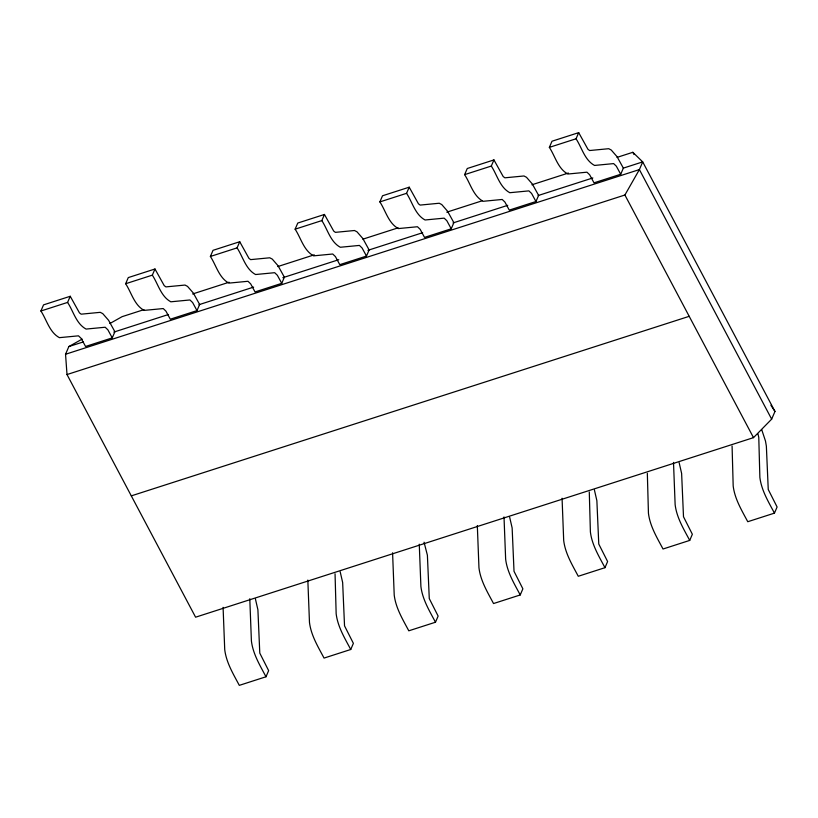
<?xml version="1.0" encoding="UTF-8"?>
<svg xmlns="http://www.w3.org/2000/svg" width="818" height="818" viewBox="0 0 818 818"><rect width="100%" height="100%" fill="white"/><g stroke="black" fill="none" stroke-linecap="round" stroke-linejoin="round"><path stroke-width="1.23" d="M40.9 311.004L43.548 304.869L70.236 296.28L79.469 312.895L81.166 314.173L100.266 312.333L102.771 313.642L108.579 320.298L114.898 331.75L112.25 337.885L85.563 346.474L81.176 338.396L78.497 335.83L59.397 337.66C49.479 332.323 46.698 319.797 40.9 311.004L67.587 302.415L70.236 296.28M617.028 157.383L632.835 152.301L642.703 161.892L774.973 411.454L771.66 419.143L753.501 437.64L195.594 617.191L67.004 374.552L65.542 354.255L68.855 346.566L82.168 339.092M125.645 283.734L128.283 277.588L154.98 268.999L164.213 285.625L165.901 286.893L185.001 285.063L187.516 286.372L193.324 293.028L199.643 304.48L196.995 310.615L170.308 319.204L165.921 311.126L163.242 308.56L144.142 310.39C134.224 305.053 131.442 292.527 125.645 283.734L152.332 275.145L154.98 268.999M210.39 256.463L213.028 250.318L239.725 241.729L248.948 258.355L250.645 259.623L269.746 257.793L272.261 259.091L278.059 265.758L284.378 277.21L281.74 283.345L255.042 291.934L250.666 283.856L247.987 281.28L228.887 283.12C218.958 277.783 216.187 265.257 210.39 256.463L237.077 247.874L239.725 241.729M295.124 229.183L297.772 223.048L324.46 214.459L333.693 231.075L335.39 232.353L354.491 230.512L357.006 231.821L362.803 238.478L369.123 249.93L366.484 256.075L339.787 264.664L335.411 256.586L332.721 254.009L313.621 255.85C303.703 250.512 300.932 237.987 295.124 229.183L321.822 220.594L324.46 214.459M379.869 201.913L382.517 195.778L409.204 187.189L418.438 203.805L420.135 205.083L439.235 203.242L441.751 204.551L447.548 211.208L453.867 222.66L451.219 228.805L424.532 237.394L420.155 229.306L417.466 226.739L398.366 228.58C388.448 223.242 385.667 210.707 379.869 201.913L406.566 193.324L409.204 187.189M464.614 174.643L467.262 168.508L493.949 159.919L503.182 176.535L504.88 177.813L523.98 175.972L526.485 177.281L532.293 183.938L538.612 195.39L535.964 201.525L509.277 210.114L504.9 202.036L502.211 199.469L483.111 201.3C473.193 195.962 470.411 183.436 464.614 174.643L491.301 166.054L493.949 159.919M223.089 607.345L224.725 649.604C226.3 662.621 233.294 674.012 239.306 685.361L265.993 676.772L268.641 670.627L259.787 653.122L257.905 609.778L255.441 599.052M549.359 147.373L552.007 141.228L578.694 132.639L587.927 149.265L589.625 150.532L608.725 148.702L611.23 150.011L617.038 156.667L623.357 168.119L620.709 174.254L594.021 182.843L589.635 174.766L586.956 172.189L567.856 174.029C557.937 168.692 555.156 156.166 549.359 147.373L576.046 138.784L578.694 132.639M307.834 580.074L309.47 622.334C311.034 635.351 318.038 646.741 324.051 658.081L350.738 649.492L353.386 643.357L344.531 625.852L342.65 582.498L340.186 571.782M392.579 552.804L394.215 595.064C395.779 608.071 402.783 619.471 408.796 630.811L435.483 622.222L438.131 616.087L429.276 598.582L427.395 555.228L424.051 542.201M477.323 525.524L478.959 567.794C480.524 580.8 487.528 592.201 493.54 603.541L520.228 594.952L522.876 588.817L514.021 571.312L512.14 527.958L509.675 517.242M562.068 498.254L563.694 540.514C565.269 553.53 572.273 564.921 578.275 576.271L604.972 567.682L607.61 561.537L598.766 544.042L596.874 500.688L594.41 489.972M647.335 473.295L648.439 513.244C650.013 526.26 657.018 537.651 663.02 549.001L689.717 540.412L692.355 534.266L683.5 516.761L681.619 473.417L679.155 462.691M732.079 446.014L733.184 485.974C734.758 498.98 741.752 510.381 747.764 521.72L774.452 513.131L777.1 506.996L768.245 489.491L766.364 446.137L765.484 441.045L761.722 429.654M67.004 374.552L624.901 195.011L639.39 169.582L642.703 161.892L623.255 168.15M109.898 323.519L122.107 316.658L143.999 309.623M192.639 293.969L229.112 282.22M277.752 266.576L314.235 254.827M362.875 239.173L398.141 227.833M446.781 212.179L482.047 200.829M531.904 184.786L568.387 173.038M68.855 346.566L83.446 341.873M113.835 332.088L168.549 314.48M198.938 304.705L253.652 287.098M282.834 277.701L338.754 259.705M367.936 250.318L422.65 232.711M453.039 222.925L507.753 205.318M538.142 195.543L592.856 177.935M65.542 354.255L639.39 169.582L771.66 419.143M131.299 495.872L689.206 316.321M770.914 405.299L774.973 411.454M632.835 152.301L634.032 154.551M620.709 174.254L616.332 166.177L613.643 163.6L594.543 165.441C584.625 160.103 581.843 147.577 576.046 138.784M624.901 195.011L753.501 437.64M774.452 513.131C768.45 501.792 761.446 490.391 759.871 477.385L758.777 437.425L757.979 433.969M535.964 201.525L531.588 193.447L528.898 190.88L509.798 192.711C499.88 187.373 497.109 174.847 491.301 166.054M689.717 540.412C683.705 529.062 676.701 517.671 675.136 504.655L673.5 462.395M451.219 228.805L446.843 220.717L444.164 218.15L425.063 219.981C415.135 214.643 412.364 202.118 406.566 193.324M604.972 567.682C598.96 556.332 591.956 544.941 590.391 531.925L589.287 491.976M366.484 256.075L362.098 247.997L359.419 245.42L340.319 247.261C330.4 241.923 327.619 229.398 321.822 220.594M520.228 594.952C514.215 583.612 507.211 572.211 505.647 559.205L504.011 516.935M281.74 283.345L277.353 275.267L274.674 272.691L255.574 274.531C245.656 269.194 242.874 256.668 237.077 247.874M435.483 622.222C429.47 610.882 422.477 599.482 420.902 586.475L419.266 544.215M196.995 310.615L192.619 302.537L189.929 299.961L170.829 301.801C160.911 296.464 158.13 283.938 152.332 275.145M350.738 649.492C344.736 638.152 337.732 626.752 336.157 613.745L335.053 573.786M112.25 337.885L107.874 329.807L105.185 327.241L86.084 329.071C76.166 323.734 73.385 311.208 67.587 302.415M265.993 676.772C259.991 665.423 252.987 654.032 251.412 641.015L249.787 598.756"/></g></svg>
